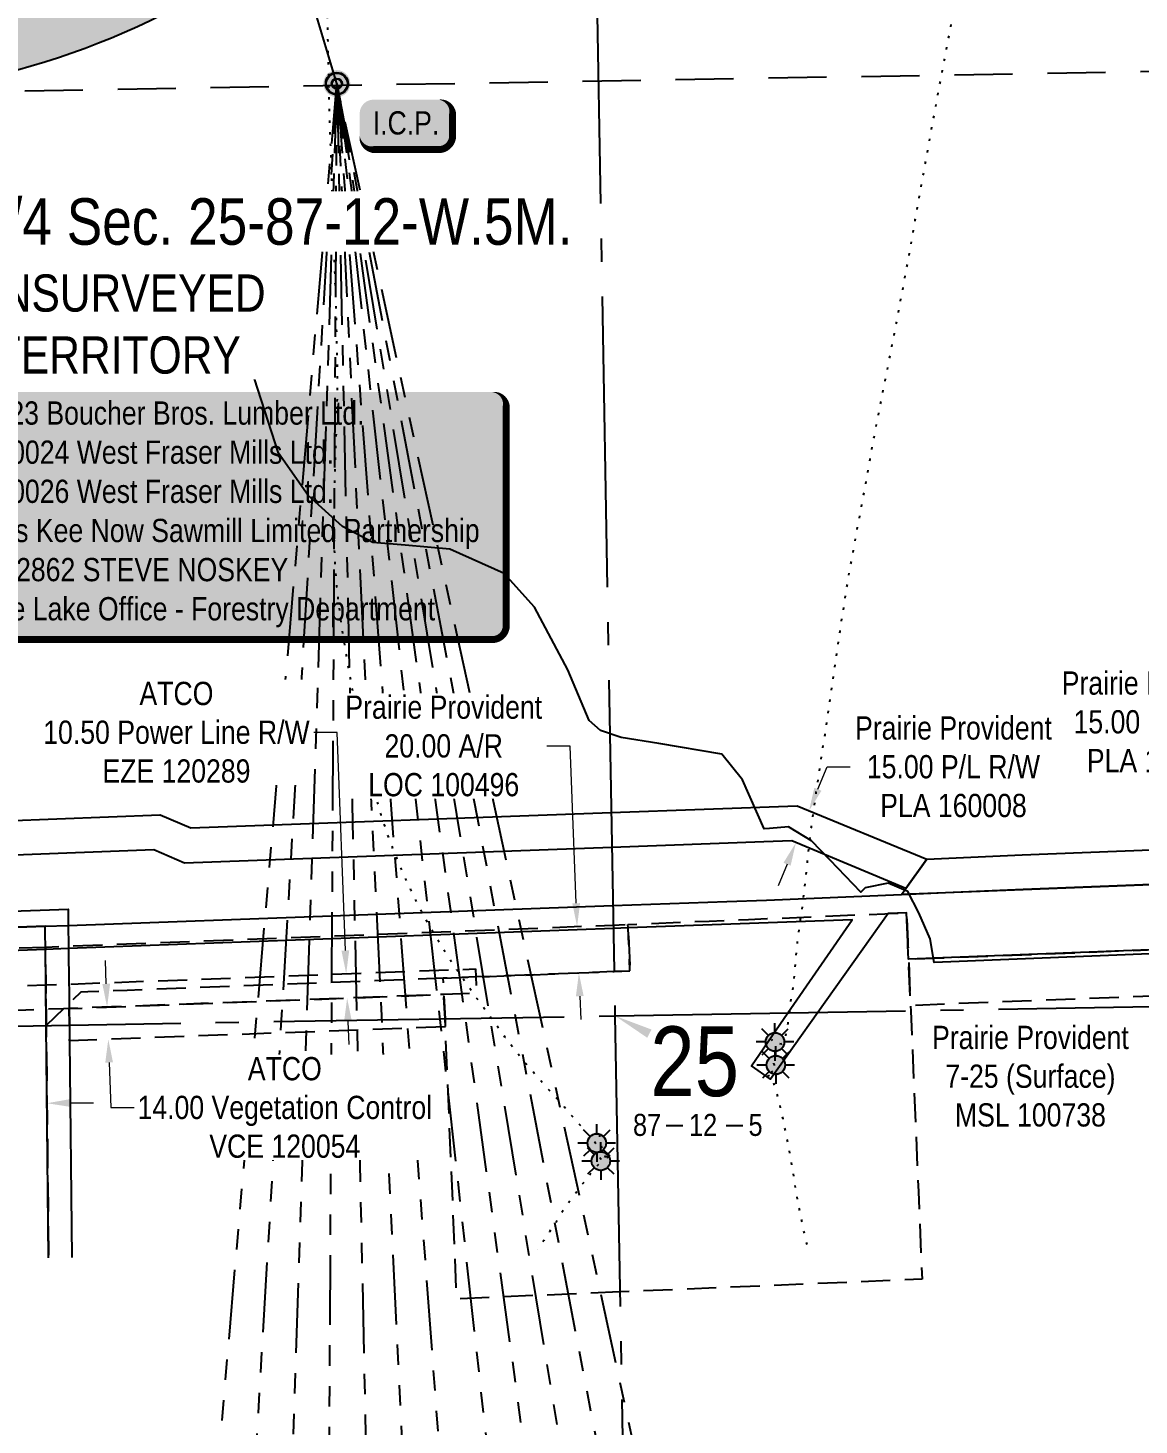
# Model space of a CAD drawing. Extents: x 570482 to 581403, y 6264409 to 6273171.
# Drawn here: x 575329 to 575807, y 6270443 to 6271044 of the extents above; entities that cross this region are included whole.
import ezdxf
from ezdxf.enums import TextEntityAlignment as Align

# ---------------------------------------------------------------- set-up
doc = ezdxf.new("R2010")
doc.units = 0
doc.header["$LTSCALE"] = 5
doc.header["$PDMODE"] = 34
doc.header["$PDSIZE"] = 0.03
for name, pattern in [('foc-ACCESSROAD', [3.75, 2.5, -1.25]), ('foc-DOT', [1, 0.2, -0.8]), ('foc-DRILLPATH', [14.75, 6, -1.75, 1.75, -1.75, 1.75, -1.75]), ('foc-FLOWLINE', [3.75, 2.5, -1.25]), ('foc-LSD', [8, 5, -3]), ('foc-QUARTERLINE', [33, 25, -3, 2, -3])]:
    doc.linetypes.add(name, pattern=pattern)
doc.layers.get('Defpoints').update_dxf_attribs({"color": 9})
for name, color, linetype in [('10', 1, 'Continuous'), ('9', 3, 'Continuous'), ('ABADATA-DRILL', 8, 'foc-DOT'), ('AS-SURFACE IMPACT', 7, 'Continuous'), ('C-SYMBOL', 7, 'Continuous'), ('CG-NOTES', 7, 'Continuous'), ('DRILL-T', 8, 'Continuous'), ('F-AR', 190, 'foc-ACCESSROAD'), ('F-EZE', 190, 'foc-FLOWLINE'), ('F-RW', 190, 'Continuous'), ('F-VCE', 190, 'foc-FLOWLINE'), ('F-WS', 190, 'foc-ACCESSROAD'), ('L-MON', 1, 'Continuous'), ('L-QSEC', 8, 'foc-QUARTERLINE'), ('L-SECLBL', 7, 'Continuous'), ('L-SECTION-LSD', 7, 'foc-LSD'), ('L-UNS-T', 3, 'Continuous'), ('P-PDRILLPATH', 12, 'foc-DRILLPATH'), ('T-WATER', 160, 'Continuous'), ('T-WATER-H', 133, 'Continuous'), ('WETLAND', 143, 'Continuous')]:
    doc.layers.add(name, color=color, linetype=linetype)
for name, color, linetype, lineweight in [('F-AR-T', 190, 'Continuous', 9), ('F-EZE-T', 190, 'Continuous', 9), ('F-FLOWLINE-T', 190, 'Continuous', 9), ('F-RW-T', 190, 'Continuous', 9), ('F-WS-T', 190, 'Continuous', 9)]:
    doc.layers.add(name, color=color, linetype=linetype, lineweight=lineweight)
doc.styles.add('175L', font='ARIALN.TTF', dxfattribs={"height": 20})
doc.styles.add('80', font='ARIALN.TTF', dxfattribs={"height": 10})
doc.styles.add('80CG', font='ARIALN.TTF', dxfattribs={"height": 10})
doc.styles.add('80L', font='ARIALN.TTF', dxfattribs={"height": 10})
doc.styles.add('SIMPLEX', font='ARIALN.TTF')
doc.dimstyles.new('Compass 5 000', dxfattribs={"dimscale": 5, "dimtxt": 9, "dimasz": 2, "dimexe": 0.2, "dimexo": 0.0625, "dimgap": 0.5, "dimtad": 0, "dimtih": 1, "dimtoh": 1, "dimzin": 0, "dimdsep": 46, "dimtxsty": '80CG', "dimcen": 0.1, "dimse1": 1, "dimse2": 1, "dimclrd": 256, "dimclrt": 256, "dimaunit": 1, "dimadec": 4, "dimazin": 0, "dimtfac": 0.06, "dimtofl": 0, "dimtmove": 0, "dimatfit": 1, "dimfxl": 0.2, "dimtolj": 1, "dimtzin": 0, "dimlwd": -1, "dimarcsym": 0})

# ---------------------------------------------------------------- blocks, each defined once
blk = doc.blocks.new('L-SECLBL')
at = {"layer": '9', "color": 7}
for p, q in [((-5.08, -27.83), (-12.29, -27.83)), ((20.7, -27.83), (13.5, -27.83))]:
    blk.add_line(p, q, dxfattribs=at)
at = {"layer": '10', "color": 2, "style": 'SIMPLEX'}
blk.add_attdef('SEC', text='', height=30, dxfattribs=at).set_placement((0, 0), align=Align.MIDDLE)
at = {"layer": '10', "color": 5, "style": '80L'}
blk.add_attdef('TWP', text='', height=9.5, dxfattribs=at).set_placement((-14.43, -27.37), align=Align.MIDDLE_RIGHT)
blk.add_attdef('RGE', text='', height=9.5, dxfattribs=at).set_placement((3.62, -27.37), align=Align.MIDDLE_CENTER)
blk.add_attdef('MER', text='', height=9.5, dxfattribs=at).set_placement((23.17, -27.37), align=Align.MIDDLE_LEFT)
blk = doc.blocks.new('*U80')
h = blk.add_hatch(color=255)
edge = h.paths.add_edge_path()
edge.add_line((-159, -54), (159, -54))
edge.add_arc((159, -48), 6, 270, 360)
edge.add_line((165, -48), (165, 46.5))
edge.add_arc((159, 46.5), 6, 0, 90)
edge.add_line((159, 52.5), (-159, 52.5))
edge.add_arc((-159, 46.5), 6, 90, 180)
edge.add_line((-165, 46.5), (-165, -48))
edge.add_arc((-159, -48), 6, 180, 270)
at = {"color": 44, "flags": 128}
blk.add_lwpolyline([(-159, -54, 3, 3, 0), (159, -54, 3, 3, 0.414214), (165, -48, 3, 3, 0), (165, 46.5, 3, 0, 0.414214), (159, 52.5, 0, 0, 0), (-159, 52.5, 0, 0, 0.414214), (-165, 46.5, 0, 0, 0), (-165, -48, 0, 3, 0.414214)], format="xyseb", close=True, dxfattribs=at)
at = {"color": 44, "style": '80'}
blk.add_attdef('ENTER_TEXT_001', (-35.99, -5), '', height=10, dxfattribs=at)
blk = doc.blocks.new('*D66')
at = {"layer": 'Defpoints', "color": 0, "transparency": 16777216}
for p in [(575799.39, 6270689.61), (575872.61, 6270692.43), (575799.97, 6270674.64)]:
    blk.add_point(p, dxfattribs=at)
at = {"layer": 'F-RW-T', "transparency": 16777216}
for p, q in [((575870.58, 6270745.06), (575860.58, 6270745.06)), ((575872.23, 6270702.42), (575870.58, 6270745.06)), ((575873.57, 6270667.46), (575873.96, 6270657.47))]:
    blk.add_line(p, q, dxfattribs=at)
for points in [[(575873.89, 6270702.49), (575870.56, 6270702.36), (575872.61, 6270692.43)], [(575875.24, 6270667.53), (575871.91, 6270667.4), (575873.19, 6270677.46)]]:
    blk.add_solid(points, dxfattribs=at)
at = {"layer": 'F-RW-T', "transparency": 16777216, "insert": (575816.22, 6270745.06), "char_height": 10, "attachment_point": 5, "style": '80CG'}
blk.add_mtext('\\A1;Prairie Provident\\P15.00 P/L R/W\\PPLA 140486', dxfattribs=at)
blk = doc.blocks.new('*D67')
at = {"layer": 'Defpoints', "color": 0, "transparency": 16777216}
for p in [(575665.2, 6270706.88), (575670.41, 6270704.73), (575664.74, 6270690.96)]:
    blk.add_point(p, dxfattribs=at)
at = {"layer": 'F-RW-T', "transparency": 16777216}
for p, q in [((575669, 6270716.13), (575672.95, 6270725.74)), ((575672.95, 6270725.74), (575682.95, 6270725.74)), ((575655.73, 6270683.85), (575651.93, 6270674.6))]:
    blk.add_line(p, q, dxfattribs=at)
for points in [[(575667.46, 6270716.76), (575670.54, 6270715.49), (575665.2, 6270706.88)], [(575654.19, 6270684.48), (575657.27, 6270683.22), (575659.53, 6270693.1)]]:
    blk.add_solid(points, dxfattribs=at)
at = {"layer": 'F-RW-T', "transparency": 16777216, "insert": (575727.32, 6270725.74), "char_height": 10, "attachment_point": 5, "style": '80CG'}
blk.add_mtext('\\A1;Prairie Provident\\P15.00 P/L R/W\\PPLA 160008', dxfattribs=at)
blk = doc.blocks.new('*D68')
at = {"layer": 'Defpoints', "color": 0, "transparency": 16777216}
for p in [(575394.02, 6270634.07), (575394.41, 6270623.59), (575466.5, 6270626.28)]:
    blk.add_point(p, dxfattribs=at)
at = {"layer": 'F-EZE-T', "transparency": 16777216}
for p, q in [((575462.22, 6270740.58), (575452.22, 6270740.58)), ((575465.73, 6270646.76), (575462.22, 6270740.58)), ((575466.87, 6270616.29), (575467.24, 6270606.3))]:
    blk.add_line(p, q, dxfattribs=at)
for points in [[(575467.39, 6270646.83), (575464.06, 6270646.7), (575466.1, 6270636.77)], [(575468.53, 6270616.35), (575465.2, 6270616.23), (575466.5, 6270626.28)]]:
    blk.add_solid(points, dxfattribs=at)
at = {"layer": 'F-EZE-T', "transparency": 16777216, "insert": (575393.08, 6270740.58), "char_height": 10, "attachment_point": 5, "style": '80CG', "bg_fill": 3, "box_fill_scale": 1.1, "bg_fill_color": 256, "bg_fill_true_color": 13158600, "bg_fill_transparency": 0}
blk.add_mtext('\\A1;ATCO\\P10.50 Power Line R/W\\PEZE 120289', dxfattribs=at)
blk = doc.blocks.new('*D70')
at = {"layer": 'Defpoints', "color": 0, "transparency": 16777216}
for p in [(575565.42, 6270657.08), (575534.78, 6270655.9), (575535.55, 6270635.92)]:
    blk.add_point(p, dxfattribs=at)
at = {"layer": 'F-FLOWLINE-T', "transparency": 16777216}
for p, q in [((575562.42, 6270734.7), (575552.42, 6270734.7)), ((575565.03, 6270667.08), (575562.42, 6270734.7)), ((575566.57, 6270627.11), (575566.96, 6270617.12))]:
    blk.add_line(p, q, dxfattribs=at)
for points in [[(575566.7, 6270667.14), (575563.37, 6270667.01), (575565.42, 6270657.08)], [(575568.24, 6270627.17), (575564.91, 6270627.05), (575566.19, 6270637.1)]]:
    blk.add_solid(points, dxfattribs=at)
at = {"layer": 'F-FLOWLINE-T', "transparency": 16777216, "insert": (575508.05, 6270734.7), "char_height": 10, "attachment_point": 5, "style": '80CG', "bg_fill": 3, "box_fill_scale": 1.1, "bg_fill_color": 256, "bg_fill_true_color": 13158600, "bg_fill_transparency": 0}
blk.add_mtext('\\A1;Prairie Provident\\P20.00 A/R\\PLOC 100496', dxfattribs=at)
blk = doc.blocks.new('*D71')
at = {"layer": 'Defpoints', "color": 0, "transparency": 16777216}
for p in [(575317.39, 6270580.87), (575317.48, 6270572.18), (575337.47, 6270572.39)]:
    blk.add_point(p, dxfattribs=at)
at = {"layer": 'F-AR-T', "transparency": 16777216}
for p, q in [((575307.39, 6270580.76), (575297.39, 6270580.66)), ((575347.38, 6270581.18), (575357.38, 6270581.28))]:
    blk.add_line(p, q, dxfattribs=at)
for points in [[(575307.37, 6270582.43), (575307.41, 6270579.1), (575317.39, 6270580.87)], [(575347.36, 6270582.84), (575347.4, 6270579.51), (575337.38, 6270581.07)]]:
    blk.add_solid(points, dxfattribs=at)
at = {"layer": 'F-AR-T', "transparency": 16777216, "insert": (575253.03, 6270580.66), "char_height": 10, "attachment_point": 5, "style": '80CG', "bg_fill": 3, "box_fill_scale": 1.1, "bg_fill_color": 256, "bg_fill_true_color": 13158600, "bg_fill_transparency": 0}
blk.add_mtext('\\A1;Prairie Provident\\P20.00 A/R\\PLOC 100501', dxfattribs=at)
blk = doc.blocks.new('*D75')
at = {"layer": 'Defpoints', "color": 0, "transparency": 16777216}
for p in [(575401.74, 6270623.86), (575402.25, 6270609.99), (575363.76, 6270608.57)]:
    blk.add_point(p, dxfattribs=at)
at = {"layer": 'F-RW-T', "transparency": 16777216}
for p, q in [((575362.88, 6270632.43), (575362.51, 6270642.42)), ((575364.13, 6270598.58), (575364.84, 6270579.2)), ((575364.84, 6270579.2), (575374.84, 6270579.2))]:
    blk.add_line(p, q, dxfattribs=at)
for points in [[(575364.54, 6270632.49), (575361.21, 6270632.37), (575363.25, 6270622.44)], [(575365.79, 6270598.64), (575362.46, 6270598.51), (575363.76, 6270608.57)]]:
    blk.add_solid(points, dxfattribs=at)
at = {"layer": 'F-RW-T', "transparency": 16777216, "insert": (575439.69, 6270579.2), "char_height": 10, "attachment_point": 5, "style": '80CG', "bg_fill": 3, "box_fill_scale": 1.1, "bg_fill_color": 256, "bg_fill_true_color": 13158600, "bg_fill_transparency": 0}
blk.add_mtext('\\A1;ATCO\\P14.00 Vegetation Control\\PVCE 120054', dxfattribs=at)
blk = doc.blocks.new('GAS')
h = blk.add_hatch(color=255)
h.dxf.hatch_style = 1
edge = h.paths.add_edge_path()
edge.add_arc((0, 0), 0.9, 0, 360)
for p, q in [((0, 0.81), (0, 1.62)), ((-0.81, 0), (-1.62, 0)), ((-0.57, 0.57), (-1.14, 1.14)), ((0.57, 0.57), (1.14, 1.14)), ((1.62, 0), (0.81, 0)), ((-0.57, -0.57), (-1.14, -1.14)), ((0, -0.81), (0, -1.62)), ((1.14, -1.14), (0.57, -0.57))]:
    blk.add_line(p, q)
blk.add_circle((0, 0), 0.8)
blk = doc.blocks.new('plbh')
at = {"layer": 'L-MON'}
h = blk.add_hatch(color=255, dxfattribs=at)
h.dxf.hatch_style = 1
edge = h.paths.add_edge_path()
edge.add_arc((0, 0), 1.16, 0, 360)
h = blk.add_hatch(color=256, dxfattribs=at)
h.dxf.hatch_style = 1
h.paths.add_polyline_path([(-0.96, 0, 1), (0.96, 0, 1)])
h.paths.add_polyline_path([(0.91, 0, -1), (-0.91, 0, -1)], flags=16)
h.paths.add_polyline_path([(0.45, 0, -1), (-0.45, 0, -1)], flags=0)
h = blk.add_hatch(color=256, dxfattribs=at)
h.dxf.hatch_style = 1
h.paths.add_polyline_path([(-0.45, 0, 1), (0.45, 0, 1)])
h.paths.add_polyline_path([(0.4, 0, -1), (-0.4, 0, -1)], flags=16)
at = {"layer": 'L-MON', "color": 240}
for radius in [0.96, 0.91, 0.45, 0.4]:
    blk.add_circle((0, 0), radius, dxfattribs=at)
blk = doc.blocks.new('*U94')
h = blk.add_hatch(color=254)
edge = h.paths.add_edge_path()
edge.add_line((-14, -11.5), (14, -11.5))
edge.add_arc((14, -5.5), 6, 270, 360)
edge.add_line((20, -5.5), (20, 4))
edge.add_arc((14, 4), 6, 0, 90)
edge.add_line((14, 10), (-14, 10))
edge.add_arc((-14, 4), 6, 90, 180)
edge.add_line((-20, 4), (-20, -5.5))
edge.add_arc((-14, -5.5), 6, 180, 270)
at = {"color": 1, "flags": 128}
blk.add_lwpolyline([(-14, -11.5, 3, 3, 0), (14, -11.5, 3, 3, 0.414214), (20, -5.5, 3, 3, 0), (20, 4, 3, 0, 0.414214), (14, 10, 0, 0, 0), (-14, 10, 0, 0, 0.414214), (-20, 4, 0, 0, 0), (-20, -5.5, 0, 3, 0.414214)], format="xyseb", close=True, dxfattribs=at)
blk.add_lwpolyline([(-18.59, -4.6, 0, 10, 0), (0, 0, 5, 5, 0)], format="xyseb", dxfattribs=at)
at = {"color": 1, "style": '80'}
blk.add_attdef('ENTER_TEXT_001', (-35.99, -5), '', height=10, dxfattribs=at)

msp = doc.modelspace()

# ---------------------------------------------------------------- hatches: boundary and pattern name
at = {"layer": 'T-WATER-H'}
h = msp.add_hatch(color=256, dxfattribs=at)
h.dxf.hatch_style = 1
edge = h.paths.add_edge_path()
edge.add_line((575324.748, 6271025.452), (575312.213, 6271028.135))
edge.add_line((575312.213, 6271028.135), (575309.847, 6271038.342))
edge.add_line((575309.847, 6271038.342), (575306.03, 6271046.455))
edge.add_line((575306.03, 6271046.455), (575303.876, 6271055.091))
edge.add_line((575303.876, 6271055.091), (575304.966, 6271067.583))
edge.add_line((575304.966, 6271067.583), (575319.029, 6271070.403))
edge.add_line((575319.029, 6271070.403), (575329.873, 6271077.721))
edge.add_line((575329.873, 6271077.721), (575338.153, 6271080.215))
edge.add_line((575338.153, 6271080.215), (575345.774, 6271085.683))
edge.add_line((575345.774, 6271085.683), (575352.181, 6271086.705))
edge.add_line((575352.181, 6271086.705), (575362.051, 6271089.55))
edge.add_line((575362.051, 6271089.55), (575370.696, 6271087.971))
edge.add_line((575370.696, 6271087.971), (575380.453, 6271095.981))
edge.add_line((575380.453, 6271095.981), (575390.468, 6271095.582))
edge.add_line((575390.468, 6271095.582), (575395.087, 6271099.195))
edge.add_line((575395.087, 6271099.195), (575396.281, 6271105.171))
edge.add_line((575396.281, 6271105.171), (575402.192, 6271102.95))
edge.add_line((575402.192, 6271102.95), (575409.846, 6271107.461))
edge.add_line((575409.846, 6271107.461), (575420.497, 6271111.054))
edge.add_line((575420.497, 6271111.054), (575423.988, 6271116.283))
edge.add_line((575423.988, 6271116.283), (575430.945, 6271115.969))
edge.add_line((575430.945, 6271115.969), (575436.363, 6271125.304))
edge.add_line((575436.363, 6271125.304), (575442.6, 6271125.296))
edge.add_line((575442.6, 6271125.296), (575445.916, 6271124.195))
edge.add_line((575445.916, 6271124.195), (575448.621, 6271123.228))
edge.add_line((575448.621, 6271123.228), (575453.299, 6271127.822))
edge.add_line((575453.299, 6271127.822), (575459.49, 6271125.964))
edge.add_line((575459.49, 6271125.964), (575462.9, 6271129.112))
edge.add_line((575462.9, 6271129.112), (575467.727, 6271130.16))
edge.add_line((575467.727, 6271130.16), (575466.563, 6271138.255))
edge.add_line((575466.563, 6271138.255), (575470.023, 6271139.475))
edge.add_line((575470.023, 6271139.475), (575471.12, 6271149.512))
edge.add_line((575471.12, 6271149.512), (575480.856, 6271156.321))
edge.add_line((575480.856, 6271156.321), (575494.222, 6271153.432))
edge.add_line((575494.222, 6271153.432), (575489.607, 6271148.973))
edge.add_line((575489.607, 6271148.973), (575488.261, 6271144.995))
edge.add_line((575488.261, 6271144.995), (575487.551, 6271136.208))
edge.add_line((575487.551, 6271136.208), (575488.09, 6271126.172))
edge.add_arc((575235.517, 6271352.971), 339.456, 285.240048, 318.077608, ccw=False)

# ---------------------------------------------------------------- linework, layer by layer
at = {"layer": 'ABADATA-DRILL', "flags": 128}
for points in [[(575575.012, 6270567.633), (575575.012, 6270567.633), (575575.188, 6270565.665), (575575.502, 6270563.741), (575575.982, 6270562.059), (575576.535, 6270560.819), (575577.023, 6270559.817), (575577.573, 6270558.717), (575578.399, 6270557.802), (575578.993, 6270557.602), (575579.083, 6270557.604), (575579.123, 6270557.585), (575579.134, 6270557.555), (575579.085, 6270557.454), (575578.845, 6270557.46), (575578.431, 6270557.692), (575577.881, 6270558.232), (575577.166, 6270559.08), (575576.245, 6270560.233), (575575.12, 6270561.653), (575573.728, 6270563.379), (575572.052, 6270565.389), (575570.121, 6270567.655), (575567.945, 6270570.186), (575565.536, 6270572.934), (575562.901, 6270575.997), (575560.05, 6270579.336), (575556.947, 6270582.851), (575553.55, 6270586.551), (575549.938, 6270590.557), (575546.139, 6270594.9), (575543.493, 6270598.003), (575542.236, 6270599.51), (575539.598, 6270602.744), (575538.37, 6270604.302), (575534.549, 6270609.344), (575530.693, 6270614.646), (575526.581, 6270620.293), (575522.326, 6270626.128), (575517.986, 6270632.231), (575513.733, 6270638.486), (575509.538, 6270644.852), (575505.4, 6270651.399), (575501.417, 6270658.228), (575497.599, 6270665.361), (575493.946, 6270672.757), (575490.437, 6270680.455), (575487.094, 6270688.397), (575483.936, 6270696.661), (575481.082, 6270705.202), (575478.636, 6270713.919), (575474.344, 6270731.835), (575472.393, 6270740.822), (575470.519, 6270749.95), (575468.785, 6270759.09), (575467.495, 6270766.348), (575465.842, 6270775.96), (575464.4, 6270784.986), (575463.137, 6270794.064), (575462.124, 6270803.178), (575461.39, 6270812.326), (575461.005, 6270821.521), (575460.93, 6270830.761), (575461.043, 6270840.044), (575461.226, 6270849.349), (575461.51, 6270858.645), (575461.844, 6270867.923), (575462.148, 6270877.2), (575462.341, 6270886.505), (575462.344, 6270895.816), (575462.187, 6270905.125), (575461.96, 6270914.443), (575461.743, 6270923.76), (575461.446, 6270933.076), (575461.156, 6270941.452), (575460.819, 6270951.918), (575460.478, 6270961.414), (575460.128, 6270970.929), (575459.817, 6270980.445), (575459.527, 6270989.951), (575459.216, 6270999.467), (575458.918, 6271008.873), (575458.687, 6271018.391), (575458.507, 6271027.899), (575458.296, 6271037.407), (575458.076, 6271046.934), (575457.856, 6271056.422), (575457.646, 6271065.899), (575457.416, 6271075.357), (575457.136, 6271084.854), (575456.867, 6271094.31), (575456.647, 6271103.788), (575456.497, 6271113.277), (575456.417, 6271122.757), (575456.357, 6271132.257), (575456.247, 6271141.747), (575456.136, 6271151.276), (575456.035, 6271160.806), (575455.915, 6271170.315), (575455.824, 6271179.825), (575455.774, 6271189.336), (575455.663, 6271198.845), (575455.473, 6271208.353), (575455.352, 6271217.883), (575455.312, 6271227.414), (575455.251, 6271236.934), (575455.101, 6271246.443), (575454.88, 6271255.971), (575454.629, 6271265.508), (575454.398, 6271275.055), (575454.238, 6271284.554), (575454.037, 6271294.082), (575453.816, 6271303.609), (575453.595, 6271313.137), (575453.325, 6271322.663), (575453.063, 6271332.23), (575452.843, 6271341.718), (575452.713, 6271346.472)], [(575649.507, 6270608.158), (575649.507, 6270608.158), (575649.477, 6270608.177), (575649.051, 6270608.499), (575649.227, 6270608.173), (575649.935, 6270607.145), (575650.615, 6270606.597), (575651.054, 6270606.665), (575651.492, 6270606.773), (575652.143, 6270606.735), (575653.215, 6270606.644), (575654.178, 6270607.061), (575654.6, 6270607.469), (575654.699, 6270607.541), (575654.805, 6270607.753), (575654.926, 6270608.295), (575655.04, 6270609.187), (575655.209, 6270610.34), (575655.484, 6270611.755), (575655.832, 6270613.492), (575656.205, 6270615.579), (575656.532, 6270618.005), (575656.863, 6270620.732), (575657.258, 6270623.779), (575657.758, 6270627.119), (575658.302, 6270630.839), (575658.799, 6270634.918), (575659.229, 6270639.377), (575659.643, 6270644.175), (575660.131, 6270649.275), (575660.764, 6270654.687), (575661.562, 6270660.382), (575662.427, 6270666.269), (575663.209, 6270672.274), (575663.907, 6270678.557), (575664.547, 6270685.23), (575665.301, 6270692.284), (575666.199, 6270699.642), (575667.204, 6270707.201), (575668.325, 6270714.952), (575669.491, 6270722.954), (575670.754, 6270731.198), (575672.063, 6270739.623), (575673.378, 6270748.248), (575674.671, 6270757.063), (575675.92, 6270765.997), (575677.179, 6270774.991), (575678.537, 6270784.056), (575679.924, 6270793.153), (575681.34, 6270802.29), (575682.916, 6270811.469), (575684.62, 6270820.732), (575686.324, 6270830.014), (575688.077, 6270839.316), (575689.8, 6270848.689), (575691.471, 6270858.1), (575693.193, 6270867.483), (575694.987, 6270876.746), (575696.82, 6270886.091), (575698.662, 6270895.455), (575700.504, 6270904.83), (575702.317, 6270914.164), (575704.09, 6270923.517), (575705.842, 6270932.89), (575707.574, 6270942.293), (575709.266, 6270951.635), (575710.908, 6270961.036), (575712.57, 6270970.407), (575714.262, 6270979.789), (575715.924, 6270989.16), (575717.626, 6270998.542), (575719.359, 6271007.915), (575721.081, 6271017.297), (575722.843, 6271026.68), (575724.655, 6271036.034), (575726.398, 6271045.357), (575728.101, 6271054.709), (575729.793, 6271064.071), (575731.486, 6271073.403), (575733.13, 6271082.674), (575734.822, 6271092.025), (575736.604, 6271101.409), (575738.408, 6271110.733), (575740.25, 6271120.077), (575742.043, 6271129.411), (575743.826, 6271138.764), (575745.809, 6271148.082), (575747.933, 6271157.351), (575750.016, 6271166.65), (575752.111, 6271175.919), (575754.164, 6271185.207), (575756.228, 6271194.486), (575758.312, 6271203.765), (575760.376, 6271213.033), (575762.44, 6271222.322), (575764.473, 6271231.64), (575766.507, 6271240.938), (575768.59, 6271250.227), (575770.765, 6271259.467), (575773.03, 6271268.709), (575775.314, 6271277.942), (575777.569, 6271287.164), (575779.773, 6271296.445), (575782.008, 6271305.686), (575784.233, 6271314.918), (575785.172, 6271318.885), (575788.551, 6271333.468)], [(575649.869, 6270598.255), (575649.869, 6270598.255), (575649.921, 6270598.146), (575650.107, 6270597.83), (575650.242, 6270597.542), (575650.248, 6270597.232), (575650.433, 6270596.955), (575650.775, 6270596.811), (575650.967, 6270596.735), (575651.097, 6270596.737), (575651.275, 6270596.81), (575651.188, 6270596.639), (575650.206, 6270595.631), (575648.888, 6270594.417), (575647.865, 6270593.439), (575647.146, 6270592.816), (575646.899, 6270592.641), (575646.544, 6270592.375), (575646.414, 6270592.352), (575646.661, 6270592.527), (575647.038, 6270592.694), (575647.495, 6270592.882), (575648.28, 6270593.196), (575648.399, 6270593.258), (575648.552, 6270593.081), (575648.844, 6270592.416), (575649.315, 6270591.224), (575649.944, 6270589.645), (575650.628, 6270587.757), (575651.256, 6270585.598), (575651.861, 6270583.139), (575652.5, 6270580.41), (575653.192, 6270577.512), (575653.888, 6270574.364), (575654.591, 6270570.896), (575655.318, 6270567.138), (575656.13, 6270563.122), (575656.926, 6270558.926), (575657.705, 6270554.489), (575658.472, 6270549.692), (575659.285, 6270544.486), (575660.276, 6270538.882), (575661.411, 6270533.012), (575662.627, 6270527.113), (575663.378, 6270523.746), (575664.003, 6270521.206), (575664.281, 6270520.124)], [(575575.19, 6270557.727), (575575.19, 6270557.727), (575575.65, 6270557.155), (575575.782, 6270557.048), (575575.868, 6270557.259), (575575.903, 6270557.55), (575575.93, 6270557.71), (575576.146, 6270557.934), (575576.352, 6270558.158), (575576.48, 6270558.32), (575576.863, 6270558.707), (575577.424, 6270559.197), (575577.69, 6270559.402), (575577.74, 6270559.443), (575577.8, 6270559.434), (575577.84, 6270559.395), (575577.838, 6270558.995), (575577.511, 6270558.239), (575576.758, 6270557.275), (575575.699, 6270556.086), (575574.426, 6270554.603), (575572.81, 6270552.704), (575570.97, 6270550.43), (575569.062, 6270548.046), (575567.146, 6270545.571), (575565.165, 6270542.865), (575562.947, 6270539.905), (575560.605, 6270536.652), (575558.347, 6270533.161), (575556.032, 6270529.519), (575553.589, 6270525.765), (575551.086, 6270521.989), (575548.479, 6270518.139)]]:
    msp.add_lwpolyline(points, dxfattribs=at)
at = {"layer": 'F-AR', "flags": 128}
for points in [[(575344.53, 6270621.718), (575337.037, 6270614.464), (575336.966, 6270621.435), (575336.87, 6270630.77), (575336.858, 6270631.935), (575336.7, 6270647.204), (575336.689, 6270648.247), (575346.641, 6270648.632), (575581.007, 6270657.687), (575587.301, 6270657.986), (575587.366, 6270656.459), (575588.145, 6270637.95), (575581.364, 6270637.687), (575521.798, 6270635.388), (575507.875, 6270634.85), (575371.892, 6270629.599), (575354.89, 6270628.943), (575351.878, 6270628.827), (575346.936, 6270624.048), (575344.53, 6270621.718)], [(576023.225, 6270635.234), (575708.834, 6270623.09), (575707.989, 6270643.064), (576022.455, 6270655.211), (576023.225, 6270635.234)]]:
    msp.add_lwpolyline(points, close=True, dxfattribs=at)
msp.add_lwpolyline([(575318.078, 6270514.19), (575317.066, 6270612.517), (575315.422, 6270614.093), (575301.924, 6270627.079), (575289.57, 6270626.722), (575188.721, 6270623.813), (575187.408, 6270623.775), (575178.707, 6270623.524), (575177.739, 6270623.496), (575177.247, 6270632.281), (575176.621, 6270643.455), (575336.689, 6270648.247), (575336.7, 6270647.204), (575336.858, 6270631.935), (575336.87, 6270630.77), (575336.966, 6270621.435), (575337.037, 6270614.464), (575338.067, 6270514.533)], dxfattribs=at)
at = {"layer": 'F-EZE', "flags": 128}
msp.add_lwpolyline([(575309.854, 6270514.049), (575308.876, 6270609.016), (575304.222, 6270613.901), (575298.431, 6270619.994), (575289.831, 6270619.745), (575289.57, 6270626.722), (575289.438, 6270630.233), (575298.082, 6270630.484), (575336.858, 6270631.935), (575346.847, 6270632.309), (575521.668, 6270638.849), (575521.798, 6270635.388), (575522.06, 6270628.361), (575508.047, 6270627.837), (575346.889, 6270621.807), (575344.53, 6270621.718), (575336.966, 6270621.435), (575321.25, 6270620.847), (575321.318, 6270614.194), (575322.347, 6270514.264)], dxfattribs=at)
at = {"layer": 'F-RW'}
for points in [[(574907.963, 6271172.055), (575062.617, 6270652.061), (575156.702, 6270657.355), (575176.927, 6270658.492), (575346.44, 6270664.545), (575346.528, 6270657.546), (575346.641, 6270648.632), (575346.654, 6270647.571), (575346.847, 6270632.309), (575346.873, 6270630.237), (575346.936, 6270624.048), (575346.913, 6270621.807), (575347.033, 6270614.636), (575347.102, 6270607.954), (575348.062, 6270514.704)], [(575338.067, 6270514.533), (575337.038, 6270614.464), (575336.966, 6270621.435), (575336.87, 6270630.77), (575336.858, 6270631.935), (575336.699, 6270647.204), (575336.688, 6270648.247), (575336.629, 6270653.893), (575336.598, 6270657.186), (575182.851, 6270651.69), (575182.446, 6270651.587), (575167.051, 6270643.975), (575164.601, 6270642.768), (575144.119, 6270641.605), (575072.454, 6270637.566), (575056.864, 6270636.689), (575051.623, 6270636.393), (574896.173, 6271159.068)], [(575319.389, 6270702.568), (575386.105, 6270705.121), (575386.105, 6270705.121), (575399.272, 6270699.498), (575580.142, 6270706.064), (575660.114, 6270708.967), (575715.798, 6270686.071), (575706.795, 6270673.392), (575657.762, 6270693.871), (575645.783, 6270693.437), (575580.41, 6270691.064), (575396.481, 6270684.387), (575383.314, 6270690.01), (575319.893, 6270687.583)], [(576055.376, 6270684.553), (575757.334, 6270672.975), (575723.922, 6270671.624), (575704.976, 6270670.83), (575706.795, 6270673.392), (575715.798, 6270686.071), (575756.802, 6270687.97), (576166.505, 6270703.755)], [(575182.432, 6270651.669), (575336.598, 6270657.186), (575346.528, 6270657.546), (575580.857, 6270666.053), (575629.85, 6270667.831), (575646.869, 6270668.471), (575704.976, 6270670.83), (575723.937, 6270671.643), (575757.334, 6270672.975), (576091.471, 6270685.998)], [(576022.455, 6270655.211), (575707.989, 6270643.064), (575707.745, 6270648.835), (575707.673, 6270650.525), (575707.145, 6270662.99), (575699.177, 6270662.656), (575669.003, 6270620.165), (575648.575, 6270591.4), (575640.418, 6270597.192), (575656.11, 6270619.945), (575683.74, 6270660.016), (575587.366, 6270656.459), (575581.033, 6270656.225), (575346.654, 6270647.571), (575336.7, 6270647.204), (575196.973, 6270642.052)]]:
    msp.add_lwpolyline(points, dxfattribs=at)
at = {"layer": 'F-VCE', "flags": 128}
msp.add_lwpolyline([(575508.755, 6270613.923), (575347.102, 6270607.954), (575347.033, 6270614.636), (575346.889, 6270621.807), (575508.047, 6270627.837), (575508.608, 6270617.416), (575508.755, 6270613.923)], close=True, dxfattribs=at)
at = {"layer": 'F-WS', "flags": 128}
msp.add_lwpolyline([(575583.826, 6270499.886), (575513.673, 6270496.93), (575508.755, 6270613.923), (575508.608, 6270617.416), (575508.047, 6270627.837), (575507.875, 6270634.85), (575521.798, 6270635.388), (575581.364, 6270637.687), (575588.145, 6270637.95), (575587.366, 6270656.459), (575587.301, 6270657.986), (575622.197, 6270659.429), (575630.194, 6270659.755), (575639.215, 6270660.121), (575647.225, 6270660.46), (575697.843, 6270662.597), (575699.178, 6270662.656), (575707.145, 6270662.99), (575707.673, 6270650.525), (575707.745, 6270648.835), (575707.989, 6270643.064), (575708.834, 6270623.09), (575708.929, 6270620.846), (575712.218, 6270543.14), (575713.789, 6270505.363), (575583.826, 6270499.886)], close=True, dxfattribs=at)
at = {"layer": 'L-QSEC'}
for p, q in [((575567.334, 6271422.916), (575581.704, 6270618.676)), ((575581.704, 6270618.676), (576388.418, 6270632.508)), ((574774.996, 6270604.844), (575581.704, 6270618.676)), ((575581.704, 6270618.676), (575595.893, 6269824.487))]:
    msp.add_line(p, q, dxfattribs=at)
at = {"layer": 'L-SECLBL', "flags": 128}
msp.add_lwpolyline([(575581.704, 6270618.676, 0, 3.998, 0), (575596.513, 6270610.997, 0, 0, 0)], format="xyseb", dxfattribs=at)
at = {"layer": 'L-SECTION-LSD'}
msp.add_line((574767.89, 6271006.972), (576381.154, 6271034.624), dxfattribs=at)
at = {"layer": 'P-PDRILLPATH'}
for p, q in [((575462.077, 6271019.627), (575393.991, 6271246.298)), ((575453.864, 6269526.957), (575462.077, 6271019.627)), ((575462.077, 6271019.627), (575493.841, 6269527.643)), ((575533.818, 6269528.329), (575462.077, 6271019.627)), ((575462.077, 6271019.627), (575573.795, 6269529.015)), ((575626.533, 6269529.92), (575462.077, 6271019.627)), ((575462.077, 6271019.627), (575666.51, 6269530.606)), ((575706.487, 6269531.292), (575462.077, 6271019.627)), ((575462.077, 6271019.627), (575746.464, 6269531.978)), ((575786.441, 6269532.664), (575462.077, 6271019.627))]:
    msp.add_line(p, q, dxfattribs=at)
at = {"layer": 'P-PDRILLPATH', "flags": 128}
for points in [[(575462.077, 6271019.627), (575393.983, 6271246.301)], [(575333.643, 6269524.294), (575462.077, 6271019.627)]]:
    msp.add_lwpolyline(points, dxfattribs=at)
at = {"layer": 'T-WATER'}
msp.add_lwpolyline([(575488.09, 6271126.172, -0.1442695), (575324.748, 6271025.452)], format="xyb", dxfattribs=at)
at = {"layer": 'WETLAND', "flags": 128}
msp.add_lwpolyline([(576297.314, 6270664.829), (575718.999, 6270641.655), (575717.249, 6270651.835), (575712.457, 6270663.009), (575707.666, 6270672.151), (575699.244, 6270675.779), (575689.371, 6270673.748), (575687.483, 6270671.861), (575674.217, 6270685.644), (575666.213, 6270693.933), (575656.319, 6270699.896), (575648.17, 6270699.169), (575645.842, 6270699.023), (575636.51, 6270720.15), (575627.634, 6270731.203), (575600.568, 6270735.857), (575584.417, 6270738.329), (575575.54, 6270741.383), (575570.593, 6270745.746), (575561.422, 6270767.51), (575547.151, 6270794.399), (575534.05, 6270808.896), (575510.655, 6270819.417), (575491.471, 6270821.054), (575477.612, 6270822.308), (575464.482, 6270829.104), (575449.712, 6270842.46), (575437.033, 6270860.728), (575426.704, 6270892.659), (575410.337, 6270915.179), (575391.195, 6270928.308), (575373.93, 6270932.435), (575360.043, 6270932.059), (575348.408, 6270924.557), (575345.781, 6270916.305), (575319.133, 6270910.303)], dxfattribs=at)

# ---------------------------------------------------------------- block references
at = {"layer": 'CG-NOTES', "color": 3}
ref = msp.add_blockref('*U94', (575491.888, 6271002.729), dxfattribs=dict(at, xscale=0.9998298167428145, yscale=0.9998298167428145, zscale=0.9998298167428145))
ref.add_attrib('ENTER_TEXT_001', 'I.C.P.', (575477.511, 6270997.726), dxfattribs={"layer": '0', "color": 1, "height": 9.9983, "style": '80'})
at = {"layer": 'DRILL-T', "xscale": 5, "yscale": 5, "zscale": 5}
for p in [(575650.538, 6270607.415), (575650.9, 6270597.513), (575573.887, 6270563.946), (575575.61, 6270556.199)]:
    msp.add_blockref('GAS', p, dxfattribs=at)
at = {"layer": 'L-MON', "xscale": 4.997878399999975, "yscale": 4.997878399999975, "zscale": 9.995756799999942}
msp.add_blockref('plbh', (575462.077, 6271019.627), dxfattribs=at)
at = {"layer": 'L-SECLBL', "xscale": 0.99957568, "yscale": 0.99957568, "zscale": 0.99957568}
msp.add_blockref('L-SECLBL', (575616.001, 6270599.121), dxfattribs=at).add_auto_attribs({'SEC': '25', 'TWP': '87', 'RGE': '12', 'MER': '5'})

# ---------------------------------------------------------------- texts
at = {"layer": 'F-WS-T', "insert": (575760.428, 6270592.64), "char_height": 9.99576, "attachment_point": 5, "style": '80CG'}
msp.add_mtext('\\A1;Prairie Provident\\P7-25 (Surface)\\PMSL 100738', dxfattribs=at)

# ---------------------------------------------------------------- dimensions: what is measured, and where the dimension line sits
at = {"layer": 'F-RW-T'}
for base, p1, p2, angle, text, picture, middle in [((575872.613, 6270692.432), (575799.968, 6270674.637), (575799.391, 6270689.611), 92.206327, 'Prairie Provident\\P15.00 P/L R/W\\PPLA 140486', '*D66', (575816.219, 6270745.065)), ((575665.196, 6270706.877), (575664.744, 6270690.955), (575670.409, 6270704.734), 67.648999, 'Prairie Provident\\P15.00 P/L R/W\\PPLA 160008', '*D67', (575727.319, 6270725.745))]:
    dim = msp.add_linear_dim(base=base, p1=p1, p2=p2, angle=angle, text=text, dimstyle='Compass 5 000', dxfattribs=at)
    dim.commit()
    dim.dimension.update_dxf_attribs({"geometry": picture, "text_midpoint": middle, "dimtype": 161})

# ---------------------------------------------------------------- next in the draw order: texts
at = {"layer": 'L-UNS-T', "color": 3, "insert": (575367.851, 6270916.107), "char_height": 15.99321, "attachment_point": 5, "style": '80L', "bg_fill": 3, "box_fill_scale": 1.15, "bg_fill_color": 256, "bg_fill_true_color": 256, "bg_fill_transparency": 0}
msp.add_mtext_dynamic_manual_height_columns('UNSURVEYED TERRITORY', width=126.41375, gutter_width=47.5, heights=[0], dxfattribs=at)

# ---------------------------------------------------------------- next in the draw order: linework, layer by layer
at = {"layer": 'P-PDRILLPATH'}
for p, q in [((575333.643, 6269524.294), (575462.077, 6271019.627)), ((575373.909, 6269525.585), (575462.077, 6271019.627)), ((575462.077, 6271019.627), (575413.886, 6269526.271))]:
    msp.add_line(p, q, dxfattribs=at)

# ---------------------------------------------------------------- next in the draw order: texts
at = {"layer": 'C-SYMBOL', "color": 3, "insert": (575373.873, 6270970.312), "char_height": 19.99151, "width": 379.30692, "attachment_point": 2, "style": '175L', "bg_fill": 3, "box_fill_scale": 1.15, "bg_fill_color": 256, "bg_fill_true_color": 256, "bg_fill_transparency": 0}
msp.add_mtext('Theor. N.W.1/4 Sec. 25-87-12-W.5M.', dxfattribs=at)

# ---------------------------------------------------------------- next in the draw order: dimensions: what is measured, and where the dimension line sits
at = {"layer": 'F-AR-T'}
dim = msp.add_linear_dim(base=(575317.392, 6270580.868), p1=(575337.471, 6270572.39), p2=(575317.481, 6270572.184), angle=180.590234, text='Prairie Provident\\P20.00 A/R\\PLOC 100501', dimstyle='Compass 5 000', override={"dimtfill": 1}, dxfattribs=at)
dim.commit()
dim.dimension.update_dxf_attribs({"geometry": '*D71', "text_midpoint": (575253.027, 6270580.662), "dimtype": 161})

# ---------------------------------------------------------------- next in the draw order: dimensions: what is measured, and where the dimension line sits
at = {"layer": 'F-EZE-T'}
dim = msp.add_linear_dim(base=(575466.495, 6270626.283), p1=(575394.022, 6270634.073), p2=(575394.415, 6270623.586), angle=272.142767, text='ATCO\\P10.50 Power Line R/W\\PEZE 120289', dimstyle='Compass 5 000', override={"dimtfill": 1}, dxfattribs=at)
dim.commit()
dim.dimension.update_dxf_attribs({"geometry": '*D68', "text_midpoint": (575393.078, 6270740.582), "dimtype": 161})

# ---------------------------------------------------------------- next in the draw order: dimensions: what is measured, and where the dimension line sits
at = {"layer": 'F-FLOWLINE-T'}
dim = msp.add_linear_dim(base=(575565.417, 6270657.085), p1=(575535.554, 6270635.919), p2=(575534.782, 6270655.901), angle=92.212667, text='Prairie Provident\\P20.00 A/R\\PLOC 100496', dimstyle='Compass 5 000', override={"dimtfill": 1}, dxfattribs=at)
dim.commit()
dim.dimension.update_dxf_attribs({"geometry": '*D70', "text_midpoint": (575508.052, 6270734.705), "dimtype": 161})

# ---------------------------------------------------------------- next in the draw order: block references
at = {"layer": 'AS-SURFACE IMPACT'}
ref = msp.add_blockref('*U80', (575370.022, 6270834.467), dxfattribs=dict(at, xscale=0.99957568, yscale=0.99957568, zscale=0.99957568))
ref.add_attrib('ENTER_TEXT_001', 'CTLS100023 Boucher Bros. Lumber Ltd.', (575266.481, 6270872.942), dxfattribs={"layer": '0', "color": 44, "height": 9.99576, "style": '80'})
ref.add_attrib('ENTER_TEXT_002', 'CTLS100024 West Fraser Mills Ltd.', (575279.549, 6270856.105), dxfattribs={"layer": '0', "color": 44, "height": 9.99576, "style": '80'})
ref.add_attrib('ENTER_TEXT_003', 'CTLS100026 West Fraser Mills Ltd.', (575279.549, 6270839.268), dxfattribs={"layer": '0', "color": 44, "height": 9.99576, "style": '80'})
ref.add_attrib('ENTER_TEXT_004', 'DTLS100001 Kee Tas Kee Now Sawmill Limited Partnership', (575216.124, 6270822.431), dxfattribs={"layer": '0', "color": 44, "height": 9.99576, "style": '80'})
ref.add_attrib('ENTER_TEXT_005', 'TPA 2862 STEVE NOSKEY', (575298.644, 6270805.594), dxfattribs={"layer": '0', "color": 44, "height": 9.99576, "style": '80'})
ref.add_attrib('ENTER_TEXT_006', 'CLR160004 Slave Lake Office - Forestry Department', (575235.164, 6270788.757), dxfattribs={"layer": '0', "color": 44, "height": 9.99576, "style": '80'})

# ---------------------------------------------------------------- next in the draw order: dimensions: what is measured, and where the dimension line sits
at = {"layer": 'F-RW-T'}
dim = msp.add_linear_dim(base=(575363.76, 6270608.569), p1=(575401.738, 6270623.86), p2=(575402.25, 6270609.99), angle=272.114505, text='ATCO\\P14.00 Vegetation Control\\PVCE 120054', dimstyle='Compass 5 000', override={"dimtfill": 1}, dxfattribs=at)
dim.commit()
dim.dimension.update_dxf_attribs({"geometry": '*D75', "text_midpoint": (575439.688, 6270579.197), "dimtype": 161})

doc.saveas('drawing.dxf')
